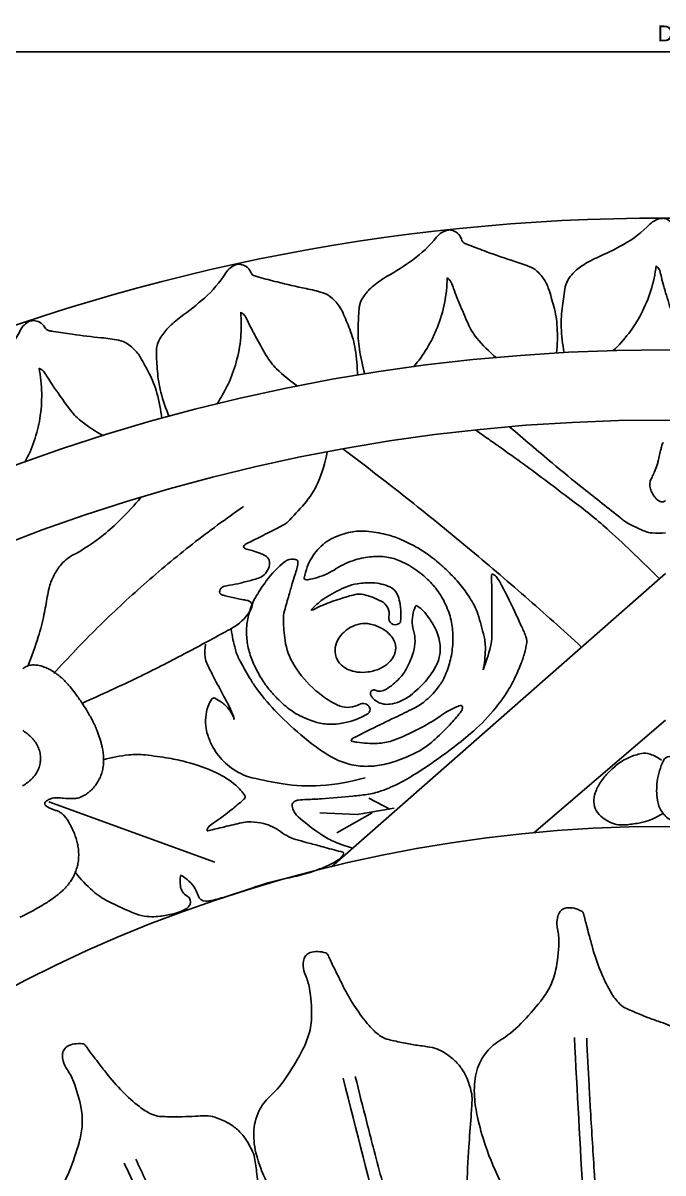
# Model space of a CAD drawing. Header units: millimetres. Extents: x 96 to 279, y 61 to 183.
# Drawn here: x 167.52 to 171.31, y 172.94 to 179.74 of the extents above; entities that cross this region are included whole.
import ezdxf

# ---------------------------------------------------------------- set-up
doc = ezdxf.new("R2010")
doc.units = ezdxf.units.MM
doc.layers.add('DIMENSIONS', color=4, linetype='Continuous')
doc.layers.add('PART', color=7, linetype='Continuous')
doc.styles.get("Standard").update_dxf_attribs({"font": 'arial.ttf'})
doc.dimstyles.new('BALMER1', dxfattribs={"dimscale": 0, "dimtxt": 0.09375, "dimasz": 0.125, "dimexe": 0.0625, "dimexo": 0.125, "dimgap": 0.0625, "dimtad": 1, "dimdec": 4, "dimlfac": -1, "dimzin": 3, "dimdsep": 46, "dimlunit": 4, "dimtxsty": 'Standard', "dimcen": 0.0625, "dimdle": 0.0625, "dimclrd": 256, "dimclre": 256, "dimclrt": 256, "dimadec": 0, "dimazin": 0, "dimtfac": 0.75, "dimtdec": 4, "dimtix": 1, "dimtmove": 2, "dimatfit": 3, "dimfxl": 1, "dimtolj": 1, "dimtzin": 3, "dimarcsym": 0})

# ---------------------------------------------------------------- blocks, each defined once
blk = doc.blocks.new('BALMERREPEAT240VIC')
at = {"layer": 'PART'}
for p, q in [((0, 9.8022), (-1.9738, 8.0681)), ((0, 8.9337), (-0.7773, 8.2695)), ((-2.6627, 8.0946), (-3.6442, 8.4522)), ((-1.6276, 8.4079), (-1.7531, 8.473)), ((-1.7332, 8.3871), (-1.9424, 8.2694))]:
    blk.add_line(p, q, dxfattribs=at)
at = {"layer": 'PART', "flags": 128}
for points in [[(-0.0358, 9.7705, 0.014692), (-0.3319, 10.0537, 0.022496), (-0.5385, 10.2238, 0.000267), (-0.8213, 10.4359, 0.005118), (-0.8362, 10.4468, 0.000291), (-0.9807, 10.5503, 0.00223), (-0.9997, 10.5637, 0.000165), (-1.0066, 10.5686, 0.000015), (-1.0814, 10.6211, 0.00079), (-1.0917, 10.6283, 0.000267), (-1.1222, 10.6495)], [(0, 10.0417, -0.045002), (-0.0779, 10.0411, -0.077754), (-0.1219, 10.0517, -0.017591), (-0.2114, 10.0926, -0.045285), (-0.2439, 10.1127, -0.006722), (-0.2644, 10.1285, -0.000617), (-0.4845, 10.3037, -0.005543), (-0.6695, 10.4547, -0.004001), (-0.9216, 10.6687)], [(-0.4956, 9.3669, 0.005937), (-0.8287, 9.6649, 0.005937), (-1.1687, 9.9548, 0.006239), (-1.5334, 10.2508, 0.006239), (-1.9053, 10.5376)], [(0, 10.2321, -0.104097), (-0.0179, 10.2247, -0.158625), (-0.0307, 10.2265, -0.040874), (-0.0453, 10.235, -0.05881), (-0.0541, 10.2428, -0.017976), (-0.066, 10.2573, -0.027345), (-0.0729, 10.2675, -0.023583), (-0.0806, 10.2816, -0.025394), (-0.0864, 10.2953, -0.04078), (-0.0904, 10.3101, -0.042978), (-0.0918, 10.3245, -0.04306), (-0.0906, 10.3404, -0.051667), (-0.0872, 10.3533, -0.029333), (-0.0761, 10.3777, 0.024367), (-0.0626, 10.4069, 0.001943), (-0.0535, 10.4295, 0.011044), (-0.052, 10.4335, 0.013214), (-0.0487, 10.444, 0.006476), (-0.0428, 10.4656, 0.013686), (-0.0344, 10.5018, -0.007588), (-0.026, 10.5379, -0.007731), (-0.0225, 10.551, -0.007615), (-0.0186, 10.5642, -0.067236), (-0.0144, 10.5733, -0.261834), (-0.012, 10.5745, -0.25764)], [(-3.4446, 9.0356, 0.008267), (-3.1168, 9.1871, 0.009727), (-2.843, 9.3258, 0.002689), (-2.5996, 9.4568, 0.012658), (-2.5487, 9.4863, 0.134004), (-2.4458, 9.5957, 0.492988), (-2.4665, 9.6411, 0.020905), (-2.4947, 9.6464, -0.016329), (-2.5308, 9.6528, -0.010795), (-2.6017, 9.6694, -0.037093), (-2.6218, 9.6762, -0.360515), (-2.6338, 9.6994, -0.26718), (-2.6114, 9.7241, -0.04338), (-2.5744, 9.7327, 0.025688), (-2.5114, 9.7448, 0.005536), (-2.4405, 9.7632, 0.010615), (-2.4038, 9.774, 0.116639), (-2.3715, 9.7934, 0.096872), (-2.3457, 9.8306, 0.171245), (-2.3421, 9.8793, 0.221608), (-2.3669, 9.9087, 0.018069), (-2.3968, 9.9212, 0.012032), (-2.4426, 9.9373, 0.029816), (-2.475, 9.9456, -0.073174), (-2.488, 9.9502, -0.332092), (-2.4926, 9.96, -0.217494), (-2.4835, 9.9727, -0.018443), (-2.4553, 9.9874, 0.007788), (-2.388, 10.0206, 0.001367), (-2.2923, 10.0701, 0.003054), (-2.2497, 10.0926, 0.078319), (-2.2319, 10.1061, 0.011947), (-2.1333, 10.2135, 0.07606), (-2.0541, 10.338, 0.058756), (-1.9982, 10.5203)], [(-3.765, 9.2581, 0.018403), (-3.7056, 9.4272, 0.024462), (-3.6719, 9.5578, 0.010101), (-3.6524, 9.6634, -0.020474), (-3.6417, 9.7153, -0.054049), (-3.6163, 9.7843, -0.053114), (-3.5762, 9.8474, -0.100497), (-3.5026, 9.9091, 0.043738), (-3.3201, 10.0299, 0.027935), (-3.2214, 10.1179, 0.020512), (-3.0992, 10.2501)], [(-3.6129, 9.2112, -0.014531), (-3.355, 9.4816, -0.014531), (-3.0818, 9.7366, -0.014519), (-2.7946, 9.9752, -0.014519), (-2.494, 10.1966)], [(-2.5652, 9.4719, 0.03459), (-2.541, 9.3522, 0.056861), (-2.5132, 9.2831, 0.012835), (-2.4487, 9.1708, 0.024071), (-2.41, 9.1135, 0.032606), (-2.2937, 8.9778, 0.026583), (-2.1324, 8.8294, 0.020163), (-2.0403, 8.7592, 0.026766), (-1.9662, 8.7131, 0.058451), (-1.8753, 8.6761, 0.059803), (-1.7804, 8.6618, 0.049727), (-1.6902, 8.668, 0.04216), (-1.5871, 8.6945, 0.027232), (-1.4844, 8.7369, 0.041424), (-1.4212, 8.7737, 0.032946), (-1.3602, 8.8228, 0.019246), (-1.265, 8.9171, 0.028344), (-1.2062, 8.9878, 0.139746), (-1.1995, 9.0056, 0.106369), (-1.201, 9.0172, 0.239711), (-1.205, 9.0209, 0.146148), (-1.2124, 9.0209, 0.033956), (-1.2416, 9.0099, 0.046124), (-1.3337, 8.9571, -0.034151), (-1.4562, 8.883, -0.015484), (-1.554, 8.8363, -0.025083), (-1.6165, 8.8125, -0.067982), (-1.7015, 8.7973, -0.048143), (-1.8229, 8.8038, -0.020715), (-1.8534, 8.8097, -0.211718), (-1.8559, 8.8117, -0.263709), (-1.8558, 8.8192, -0.14048), (-1.8461, 8.8284, -0.00595), (-1.8334, 8.8349, -0.000821), (-1.7407, 8.8807, -0.002167), (-1.5978, 8.9503, 0.002757), (-1.4855, 9.0051, 0.065564), (-1.4129, 9.0538, 0.051775), (-1.3379, 9.135, 0.059385), (-1.3015, 9.198, 0.04318), (-1.2701, 9.2929, 0.045393), (-1.256, 9.3917, 0.046766), (-1.2601, 9.4885, 0.05512), (-1.284, 9.5835, 0.052645), (-1.3296, 9.6753, 0.050515), (-1.3882, 9.7497, 0.044539), (-1.4694, 9.8199, 0.05211), (-1.5655, 9.8749, 0.068116), (-1.647, 9.8984, 0.058473), (-1.7348, 9.9008, 0.051202), (-1.8332, 9.8817, 0.069725), (-1.9446, 9.8301, -0.069589), (-2.0562, 9.7784, -0.028963), (-2.1137, 9.7646, -0.11695), (-2.1285, 9.7654, -0.378694), (-2.1338, 9.7738, -0.047978), (-2.1161, 9.8404, -0.09439), (-2.0544, 9.9424, -0.097359), (-1.9619, 10.012, -0.063463), (-1.8594, 10.0463, -0.073359), (-1.7659, 10.0511, -0.032885), (-1.6518, 10.0324, -0.045279), (-1.5719, 10.0061, -0.023797), (-1.4725, 9.9574, -0.030529), (-1.3996, 9.9112, -0.024952), (-1.3248, 9.8512, -0.022541), (-1.2486, 9.7772, -0.032267), (-1.1837, 9.6987, -0.032693), (-1.1303, 9.6136, -0.047305), (-1.1081, 9.5613, -0.019503), (-1.0718, 9.4287, -0.063706), (-1.0638, 9.3504, -0.04191), (-1.0769, 9.2318)], [(-1.0769, 9.2318, 0.027675), (-1.0337, 9.3695, 0.061072), (-1.0253, 9.4346, 0.001435), (-1.025, 9.5892, 0.00205), (-1.0255, 9.6973, 0.009983), (-1.0275, 9.7671, -0.027163), (-1.0273, 9.7928, -0.535577), (-1.0198, 9.7972, -0.117356), (-0.9956, 9.7773, -0.0427), (-0.9678, 9.733, -0.011037), (-0.879, 9.5516, -0.00062), (-0.845, 9.4776, -0.003226), (-0.8385, 9.4633, -0.018693), (-0.8268, 9.4339, -0.025356), (-0.8201, 9.4116, -0.099141), (-0.8192, 9.3922, -0.02973), (-0.8328, 9.3298, -0.026068), (-0.8556, 9.2622, -0.019576), (-0.894, 9.1754, -0.03289), (-0.9452, 9.0861, -0.028), (-1.0177, 8.9894, -0.041897), (-1.1508, 8.8556, -0.027078), (-1.3829, 8.6791, -0.009269), (-1.5029, 8.6009, -0.019854), (-1.561, 8.5677, -0.034561), (-1.68, 8.5159, -0.051632), (-1.7646, 8.4953, -0.010142), (-1.8467, 8.4859, -0.004497), (-2.0323, 8.47, -0.011262), (-2.1191, 8.4653, 0.019707), (-2.1687, 8.4618, 0.101081), (-2.1894, 8.4551, 0.116087), (-2.2034, 8.4422, 0.179173), (-2.2058, 8.4325, 0.060149), (-2.1991, 8.4045, 0.124773), (-2.1708, 8.3633, 0.034798), (-2.03, 8.2562, 0.04429), (-1.9535, 8.2151, 0.036384), (-1.8535, 8.1807)], [(-2.5476, 8.9375, 0.010845), (-2.5511, 8.954, 0.038202), (-2.5526, 8.9586, 0.00869), (-2.57, 8.9996, 0.01435), (-2.5817, 9.0239, 0.0045), (-2.6085, 9.0749, -0.002464), (-2.658, 9.1677, -0.003282), (-2.6738, 9.1982, -0.001468), (-2.7084, 9.2668, -0.096333), (-2.7195, 9.3062, -0.050249), (-2.718, 9.3843)], [(-1.7745, 8.594, -0.049888), (-2.0376, 8.5479, -0.059917), (-2.26, 8.5581, -0.014503), (-2.4429, 8.5942, -0.04989), (-2.4944, 8.6115, -0.07977), (-2.6003, 8.6812, -0.084584), (-2.6737, 8.7756, -0.034596), (-2.7025, 8.8398, -0.05222), (-2.7141, 8.885, -0.058936), (-2.7158, 8.9514, -0.058734), (-2.7021, 9.0166, -0.059551), (-2.6827, 9.0573, -0.197482), (-2.6712, 9.0655, -0.176056), (-2.6624, 9.0644, -0.033772), (-2.6238, 9.0414, -0.083632), (-2.577, 8.9959, -0.083523), (-2.5476, 8.9375)], [(-3.4863, 8.0338, 0.044384), (-3.3835, 7.9255, 0.06153), (-3.2944, 7.8645, 0.025781), (-3.1289, 7.7896, 0.070656), (-3.0641, 7.7742, 0.042666), (-3.0083, 7.7738, 0.029621), (-2.9289, 7.7849, 0.067965), (-2.837, 7.8167, 0.167043), (-2.8088, 7.8457, 0.402116), (-2.8252, 7.8944, -0.257392), (-2.8659, 7.9558, -0.041457), (-2.8658, 8.0137, -0.484385), (-2.8607, 8.0171, -0.075182), (-2.8557, 8.0145, -0.0116), (-2.8265, 7.9928, -0.153523), (-2.7619, 7.8987, 0.330906), (-2.7157, 7.8647, 0.055632), (-2.6822, 7.8686, 0.019237), (-2.5884, 7.8941, 0.008022), (-2.4429, 7.9424, -0.012467), (-2.349, 7.9726, -0.023537), (-2.2219, 8.0035, 0.026142), (-2.1077, 8.032, 0.019643), (-2.0522, 8.0514, 0.014694), (-1.9801, 8.0823, 0.034045), (-1.9433, 8.1025, 0.044596), (-1.918, 8.1221, 0.108222), (-1.9015, 8.1459, 0.445576), (-1.9051, 8.1534, 0.004927), (-1.9186, 8.1573, 0.000641), (-2.0231, 8.1855, 0.000338), (-2.1061, 8.2078, -0.000446), (-2.1689, 8.2247, -0.094702), (-2.2747, 8.2761, 0.101459), (-2.3742, 8.3228, 0.043374), (-2.4475, 8.3339, 0.070574), (-2.4931, 8.3304, 0.002924), (-2.5406, 8.3195, 0.001327), (-2.6452, 8.2947, 0.006178), (-2.688, 8.2839, -0.016744), (-2.7039, 8.2802, -0.507205), (-2.7083, 8.2842, -0.143833), (-2.7017, 8.2997, -0.077481), (-2.6724, 8.3259, 0.02522), (-2.5751, 8.3964, 0.006137), (-2.5026, 8.4563, 0.027762), (-2.4875, 8.4705, 0.345968), (-2.4858, 8.4892, 0.072334), (-2.5387, 8.5497, 0.06651), (-2.6529, 8.6236, 0.048211), (-2.8291, 8.687, 0.019707), (-2.9336, 8.7093, 0.014876), (-3.0738, 8.7291, 0.056135), (-3.1709, 8.729, 0.035547), (-3.3213, 8.7009)], [(-0.0156, 8.3826, -0.038883), (-0.0887, 8.3456, -0.051177), (-0.1485, 8.3279, -0.019314), (-0.225, 8.3166, -0.037651), (-0.2647, 8.3152, -0.084015), (-0.3145, 8.3258, -0.067135), (-0.3698, 8.3569, -0.103993), (-0.4085, 8.4011, -0.118503), (-0.4225, 8.4509, -0.092485), (-0.4146, 8.505, -0.069155), (-0.3817, 8.5701, -0.041465), (-0.3358, 8.6259, -0.038009), (-0.2767, 8.6781, -0.058831), (-0.2146, 8.7144, -0.055275), (-0.1415, 8.7371, -0.129554), (-0.0908, 8.7338, -0.084357), (-0.0227, 8.6972)]]:
    blk.add_lwpolyline(points, format="xyb", dxfattribs=at)
for points in [[(-1.7477, 9.009, 0.432767), (-1.8089, 9.0279, -0.217383), (-1.921, 9.0179, -0.055693), (-1.9814, 9.0471, -0.036108), (-2.0647, 9.1082, -0.078562), (-2.1944, 9.2597, -0.101236), (-2.2476, 9.4057, -0.032594), (-2.2576, 9.5262, -0.071858), (-2.2507, 9.5808, -0.002288), (-2.2245, 9.674, -0.003126), (-2.2045, 9.7421, -0.0026), (-2.1896, 9.7911, 0.003184), (-2.1774, 9.8312, 0.047761), (-2.1717, 9.8601, 0.086589), (-2.1729, 9.8764, 0.232678), (-2.1762, 9.8803, 0.058291), (-2.1948, 9.8859, 0.213313), (-2.2473, 9.8728, 0.069482), (-2.3583, 9.7577, 0.02058), (-2.416, 9.6711, 0.039021), (-2.4408, 9.622, 0.049096), (-2.4677, 9.5325, 0.054297), (-2.4749, 9.4483, 0.047687), (-2.4646, 9.3615, 0.047737), (-2.438, 9.2783, 0.030832), (-2.3978, 9.1984, 0.031826), (-2.3495, 9.1264, 0.032487), (-2.2933, 9.0623, 0.030615), (-2.2256, 9.0024, 0.049895), (-2.1598, 8.9608, 0.039835), (-2.0695, 8.9243, 0.067046), (-1.9903, 8.9106, 0.059473), (-1.9002, 8.918, 0.084526), (-1.7584, 8.9728, 0.389966)], [(-1.5768, 9.5041, -0.646533), (-1.6337, 9.5443, 0.33675), (-1.6802, 9.6386, 0.054784), (-1.7837, 9.6768, 0.12118), (-1.8341, 9.677, 0.019335), (-1.9204, 9.6525, 0.016225), (-2.0209, 9.616, 0.033391), (-2.0812, 9.5871, -0.1996), (-2.0927, 9.5858, -0.568994), (-2.0929, 9.5865, -0.009268), (-2.0669, 9.6122, -0.053514), (-1.997, 9.6658, -0.037518), (-1.8854, 9.7228, -0.061948), (-1.8204, 9.741, -0.046195), (-1.7303, 9.7462, -0.100119), (-1.6281, 9.7217, -0.176406), (-1.585, 9.6788, -0.058357), (-1.5694, 9.632, -0.047803), (-1.5628, 9.5723, -0.026248), (-1.5649, 9.519, -0.144364), (-1.5685, 9.5098, -0.075344), (-1.5699, 9.5085, -0.01809)], [(-1.743, 9.092, -0.560371), (-1.7142, 9.1117, 0.250605), (-1.6512, 9.1161, 0.031349), (-1.6091, 9.1463, 0.033146), (-1.5732, 9.1798, 0.065914), (-1.5272, 9.244, 0.050908), (-1.4886, 9.3385, 0.142008), (-1.4881, 9.4646, -0.15073), (-1.4856, 9.5837, -0.019981), (-1.476, 9.6093, -0.206212), (-1.474, 9.6112, -0.224698), (-1.4687, 9.6108, -0.040257), (-1.4454, 9.5946, -0.053182), (-1.4212, 9.57, -0.024835), (-1.3783, 9.5099, -0.077786), (-1.3392, 9.4214, -0.086538), (-1.3316, 9.3347, -0.097729), (-1.3529, 9.2604, -0.063062), (-1.4203, 9.162, -0.044751), (-1.5068, 9.0807, -0.073423), (-1.5698, 9.0447, -0.054502), (-1.6274, 9.0292, -0.087383), (-1.6647, 9.0299, -0.079424), (-1.704, 9.0444, -0.095809), (-1.7306, 9.0668, -0.055455), (-1.7405, 9.0823, -0.101828)], [(-1.9101, 9.4441, -0.077427), (-1.8591, 9.4842, -0.086099), (-1.804, 9.5037, -0.094958), (-1.7442, 9.5025, -0.075802), (-1.6745, 9.4761, -0.097143), (-1.616, 9.4261, -0.137116), (-1.5947, 9.3755, -0.125231), (-1.6011, 9.3234, -0.111201), (-1.6341, 9.2747, -0.082074), (-1.686, 9.2398, -0.070737), (-1.7555, 9.2194, -0.0679), (-1.8207, 9.2188, -0.075202), (-1.8773, 9.2349, -0.129493), (-1.931, 9.2787, -0.143785), (-1.9522, 9.3378, -0.108999), (-1.9436, 9.3911, -0.093624)], [(-8.684, 0.1464, -0.026025), (-8.6425, 0.2281, -0.03463), (-8.6041, 0.2853, -0.119445), (-8.5428, 0.3342, -0.125266), (-8.4692, 0.348, -0.140216), (-8.4127, 0.3278, -0.095358), (-8.3526, 0.2645, -0.085565), (-8.3196, 0.1862, -0.092643), (-8.3162, 0.1076, -0.101405), (-8.3434, 0.0315, -0.11159), (-8.3946, -0.0215, -0.107763), (-8.4616, -0.0472, -0.069785), (-8.5717, -0.0485, -0.082378), (-8.6967, -0.011, -0.280008), (-8.7188, 0.0236, -0.07486), (-8.7136, 0.0646, -0.035422)]]:
    blk.add_lwpolyline(points, format="xyb", close=True, dxfattribs=at)
at = {"layer": 'PART'}
for points in [[(-3.8154, 7.7695, 0.00916), (-3.7916, 7.7803, 0.008355), (-3.7814, 7.7854, 0.002684), (-3.75, 7.8019, 0.016268), (-3.6613, 7.8529, 0.023924), (-3.6039, 7.8923, 0.005069), (-3.5881, 7.9046, 0.009132), (-3.5795, 7.9117, 0.012987), (-3.5605, 7.9288, 0.015472), (-3.5455, 7.9439, 0.012014), (-3.5347, 7.9561, 0.013005), (-3.5253, 7.9678, 0.012774), (-3.516, 7.9807, 0.013171), (-3.5077, 7.9936, 0.013826), (-3.5001, 8.0069, 0.013304), (-3.493, 8.0211, 0.013761), (-3.4868, 8.0353, 0.013402), (-3.4813, 8.0501, 0.014526), (-3.4767, 8.065, 0.014475), (-3.4729, 8.0802, 0.014867), (-3.4701, 8.0957, 0.015043), (-3.4681, 8.1111, 0.013646), (-3.4671, 8.127, 0.014302), (-3.4669, 8.1423, 0.012306), (-3.4676, 8.1585, 0.013254), (-3.469, 8.1734, 0.01142), (-3.4714, 8.1897, 0.012594), (-3.4742, 8.2042, 0.010323), (-3.4779, 8.2196, 0.010568), (-3.4822, 8.2345, 0.009649), (-3.4869, 8.2488, 0.009064), (-3.4925, 8.2639, 0.011854), (-3.5008, 8.2834, 0.00976), (-3.5117, 8.3067, 0.00786), (-3.5183, 8.3194, 0.006694), (-3.5265, 8.3342, 0.018587), (-3.5337, 8.3458, 0.014388), (-3.544, 8.3601, 0.034823), (-3.5535, 8.3708, 0.029448), (-3.5662, 8.382, 0.032171), (-3.5773, 8.3896, 0.02443), (-3.593, 8.3979, 0.044764), (-3.6031, 8.4015, -0.0234), (-3.6226, 8.4076, -0.066328), (-3.6604, 8.4274, -0.219774), (-3.6671, 8.4391, -0.198767), (-3.664, 8.4492, -0.094817), (-3.6473, 8.4628, -0.030393), (-3.6281, 8.4718, -0.065486), (-3.6185, 8.4742, -0.017762), (-3.6001, 8.4757, -0.025804), (-3.5874, 8.4756, -0.011675), (-3.5748, 8.4745, 0.007921), (-3.5562, 8.4728, 0.018834), (-3.5025, 8.4708, 0.042209), (-3.4785, 8.4729, 0.036252), (-3.4645, 8.4763, 0.030998), (-3.4488, 8.4825, 0.016461), (-3.4324, 8.4909, 0.023578), (-3.4215, 8.4976, 0.017649), (-3.4082, 8.5074, 0.019837), (-3.397, 8.517, 0.0156), (-3.3854, 8.5284, 0.016983), (-3.3755, 8.5396, 0.015389), (-3.3657, 8.5522, 0.015979), (-3.3571, 8.5648, 0.016114), (-3.3492, 8.5782, 0.015981), (-3.3421, 8.5922, 0.016665), (-3.3358, 8.6067, 0.017054), (-3.3307, 8.6213, 0.016421), (-3.3264, 8.6367, 0.017224), (-3.3234, 8.6517, 0.014206), (-3.3211, 8.6679, 0.015723), (-3.3199, 8.6827, 0.011862), (-3.3195, 8.6994, 0.013684), (-3.3198, 8.7139, 0.010003), (-3.321, 8.73, 0.010712), (-3.3227, 8.745, 0.009435), (-3.325, 8.7595, 0.008302), (-3.3281, 8.7758, 0.012555), (-3.3331, 8.7966, 0.010562), (-3.34, 8.8211, 0.009748), (-3.3469, 8.8418, 0.008431), (-3.3556, 8.8653, 0.010814), (-3.3672, 8.8932, 0.010099), (-3.3808, 8.9225, 0.009435), (-3.3941, 8.9484, 0.008238), (-3.4104, 8.9775, 0.009739), (-3.4276, 9.0058, 0.007146), (-3.4522, 9.0435, 0.011325), (-3.4891, 9.0955, 0.015808), (-3.5175, 9.1312, 0.004546), (-3.5297, 9.1455, 0.006837), (-3.5381, 9.1547, 0.011763), (-3.5552, 9.1723, 0.012932), (-3.5715, 9.1875, 0.010425), (-3.5837, 9.1978, 0.01078), (-3.5958, 9.2072, 0.011721), (-3.6084, 9.2161, 0.011429), (-3.6217, 9.2247, 0.013976), (-3.6343, 9.2319, 0.012137), (-3.6492, 9.2394, 0.015396), (-3.6618, 9.2449, 0.011978), (-3.6782, 9.251, 0.020274), (-3.691, 9.2548, 0.015115), (-3.7085, 9.2588, 0.031662), (-3.7222, 9.2605, 0.025018), (-3.7396, 9.2608, 0.043143), (-3.7563, 9.2587, 0.050077), (-3.77, 9.2544, 0.031453), (-3.784, 9.2472, 0.031844), (-3.7969, 9.2385, 0.017705)], [(-3.798, 8.5468, 0.015307), (-3.7855, 8.5545, 0.013435), (-3.7718, 8.5639, 0.016738), (-3.7604, 8.573, 0.014626), (-3.7479, 8.5841, 0.019561), (-3.7378, 8.5944, 0.016846), (-3.727, 8.6072, 0.023576), (-3.7184, 8.6193, 0.021392), (-3.7101, 8.6335, 0.026581), (-3.7037, 8.6473, 0.02544), (-3.6985, 8.6624, 0.024898), (-3.695, 8.6776, 0.024567), (-3.693, 8.6931, 0.022365), (-3.6924, 8.7089, 0.022811), (-3.6932, 8.7243, 0.022967), (-3.6955, 8.7401, 0.023804), (-3.6992, 8.755, 0.023455), (-3.7044, 8.7702, 0.024928), (-3.7108, 8.784, 0.020179), (-3.7189, 8.7982, 0.022229), (-3.7274, 8.8104, 0.015955), (-3.7379, 8.8233, 0.018315), (-3.7478, 8.834, 0.013983), (-3.759, 8.8446, 0.013653), (-3.7711, 8.8548, 0.015456), (-3.783, 8.8636, 0.01395), (-3.7967, 8.8727, 0.022638)]]:
    blk.add_lwpolyline(points, format="xyb", dxfattribs=at)
at = {"layer": 'PART', "flags": 128}
blk.add_lwpolyline([(-1.6028, 8.4136), (-1.8212, 8.3765), (-2.0415, 8.3861)], dxfattribs=at)
blk = doc.blocks.new('*D145')
at = {"layer": 'Defpoints', "color": 0, "transparency": 16777216}
for p in [(159.4173, 179.5657), (159.4173, 166.6814), (183.2221, 166.6814)]:
    blk.add_point(p, dxfattribs=at)
at = {"layer": 'DIMENSIONS', "lineweight": -2, "transparency": 16777216}
for p, q in [((159.4173, 166.8064), (159.4173, 179.6282)), ((183.2221, 166.8064), (183.2221, 179.6282)), ((183.0971, 179.5657), (159.5423, 179.5657))]:
    blk.add_line(p, q, dxfattribs=at)
at = {"layer": 'DIMENSIONS', "transparency": 16777216}
for points in [[(159.5423, 179.5865), (159.5423, 179.5448), (159.4173, 179.5657)], [(183.0971, 179.5865), (183.0971, 179.5448), (183.2221, 179.5657)]]:
    blk.add_solid(points, dxfattribs=at)
at = {"layer": 'DIMENSIONS', "transparency": 16777216, "insert": (171.3197, 179.675), "char_height": 0.09375, "attachment_point": 5}
blk.add_mtext('\\A1;D', dxfattribs=at)
blk = doc.blocks.new('BALMERREPEAT240VIA')
at = {"layer": 'PART', "flags": 128}
for points in [[(-3.802, 0.2891, 0.009785), (-4.4408, 0.3459, 0.014007), (-4.8885, 0.3643, 0.000728), (-5.3978, 0.3702, 0.008912), (-5.4394, 0.3698, 0.016854), (-5.6439, 0.3577, 0.010207), (-5.98, 0.3195, 0.03694), (-6.2493, 0.2627, -0.038436), (-6.5084, 0.209, -0.02651), (-6.6784, 0.1963, -0.037217), (-6.7998, 0.2026, -0.034508), (-6.8712, 0.2168, -0.038296), (-6.933, 0.2388, -0.053566), (-6.9876, 0.2704, -0.05021), (-7.0376, 0.3154, -0.095828), (-7.0936, 0.4075, 0.061507), (-7.1705, 0.5557, 0.025256), (-7.2777, 0.6961, 0.047282), (-7.3453, 0.7621, 0.068984), (-7.439, 0.8185, 0.045687), (-7.5958, 0.8692, 0.063384), (-7.6764, 0.8768, -0.093006), (-7.7311, 0.8853, -0.077586), (-7.7637, 0.9028, -0.102886), (-7.7821, 0.924, -0.145384), (-7.7887, 0.9531, -0.093111), (-7.7773, 0.9977, -0.068103), (-7.7514, 1.0378, -0.199273), (-7.7364, 1.0454, -0.011472), (-7.7058, 1.047, 0.008642), (-7.6651, 1.0489, 0.001172), (-7.6085, 1.0527, 0.000836), (-7.5291, 1.0583, 0.029237), (-7.3853, 1.0771, 0.031886), (-7.2566, 1.1103, 0.053554), (-7.1794, 1.1451, 0.093394), (-7.1426, 1.1772, 0.015453), (-7.1163, 1.2128, 0.007605), (-7.0661, 1.2875, 0.014478), (-7.0257, 1.3539, -0.018337), (-6.9933, 1.4061, -0.076852), (-6.9565, 1.4462, -0.049554), (-6.8858, 1.4918, -0.058241), (-6.8188, 1.5169, -0.05999), (-6.7499, 1.5254, -0.040829), (-6.6639, 1.5186, -0.070081), (-6.6157, 1.5036, -0.00741), (-6.5282, 1.4607, 0.004053), (-6.3686, 1.3812, 0.001917), (-5.9248, 1.1667, 0.019523), (-5.8804, 1.1475, 0.039326), (-5.6592, 1.0816, -0.01051), (-4.8201, 0.8832, -0.000703), (-4.6049, 0.8271, 0.000484), (-4.2924, 0.7457, 0.018719), (-4.1142, 0.7065, 0.009443), (-3.7574, 0.6487)], [(-7.0104, 0.9201, 0.001292), (-6.7333, 0.8791, 0.002427), (-6.5856, 0.8584, 0.000025), (-6.2089, 0.8075, 0.00184), (-6.2038, 0.8068, 0.001043), (-5.9786, 0.7785, 0.001176), (-5.7787, 0.7543, 0.000075), (-5.5634, 0.7288, 0.000259), (-5.5011, 0.7214, 0.000023), (-5.2321, 0.6899, 0.00008), (-5.1558, 0.681, 0.000008), (-4.8804, 0.6488, 0.000027), (-4.7985, 0.6392, 0), (-4.5823, 0.6139, 0.000001), (-4.5338, 0.6083), (-4.3913, 0.5916), (-4.3342, 0.585, 0.002541), (-4.3234, 0.5838, 0.002075), (-4.3101, 0.5824), (-4.2676, 0.5782), (-4.1766, 0.5693), (-4.0189, 0.5538), (-3.776, 0.53)], [(-3.79, 0.4184, 0.000824), (-4.082, 0.4551, 0.001545), (-4.2379, 0.474, 0.000155), (-4.5903, 0.5154, -0.001086), (-4.6404, 0.5214, -0.002523), (-4.645, 0.522, -0.000015), (-5.4438, 0.6274, -0.002062), (-6.0791, 0.7139, -0.001378), (-7.0286, 0.8498)]]:
    blk.add_lwpolyline(points, format="xyb", dxfattribs=at)
blk = doc.blocks.new('BALMERREPEAT240VIB')
at = {"layer": 'PART', "flags": 128}
for points in [[(-11.0314, 1.4252, 0.041693), (-11.1811, 1.4573, 0.051437), (-11.3052, 1.4605, 0.011081), (-11.4125, 1.4498, 0.039226), (-11.4424, 1.4437, 0.072949), (-11.517, 1.41, 0.105042), (-11.5577, 1.3698, 0.023034), (-11.6094, 1.2828, -0.013301), (-11.6961, 1.1304, -0.002833), (-11.7541, 1.0356, -0.011962), (-11.7685, 1.0136, -0.229711), (-11.7967, 0.9975, 0.168095), (-11.8367, 0.9807, 0.084296), (-11.8585, 0.9533, 0.130082), (-11.8641, 0.931, 0.177106), (-11.8353, 0.8555, -0.071302), (-11.7292, 0.6911, -0.023904), (-11.6628, 0.5261, 0.042981), (-11.6223, 0.4356, 0.06288), (-11.5748, 0.3708, 0.087222), (-11.528, 0.336, 0.051635), (-11.5055, 0.3275, 0.01104), (-11.3963, 0.3012, 0.042881), (-11.2701, 0.2849, 0.036179), (-11.1194, 0.2893)], [(-11.5879, 0.8731, -0.024053), (-11.565, 0.8882, -0.080565), (-11.5573, 0.8912, -0.015855), (-11.5183, 0.8982, 0.011104), (-11.4625, 0.9078, 0.006339), (-11.4243, 0.9157, 0.001921), (-11.2989, 0.9438, 0.068965), (-11.2052, 0.9793, 0.043033), (-11.0718, 1.0679)], [(-11.108, 0.5803, 0.04113), (-11.2022, 0.6793, 0.04113), (-11.3114, 0.7616, 0.045074), (-11.4446, 0.8298, 0.045074), (-11.5879, 0.8731)]]:
    blk.add_lwpolyline(points, format="xyb", dxfattribs=at)

msp = doc.modelspace()

# ---------------------------------------------------------------- linework, layer by layer
for radius in [11.90239, 11.12313, 10.70843, 8.30598]:
    msp.add_circle((171.31971, 166.68139), radius)

# ---------------------------------------------------------------- block references
for name, rotation in [('BALMERREPEAT240VIB', 280.6779661016948), ('BALMERREPEAT240VIB', 274.5762711864406), ('BALMERREPEAT240VIB', 286.7796610169491), ('BALMERREPEAT240VIB', 292.8813559322033), ('BALMERREPEAT240VIC', 270), ('BALMERREPEAT240VIA', 281.2500000000002), ('BALMERREPEAT240VIA', 292.5000000000002), ('BALMERREPEAT240VIA', 303.7500000000002), ('BALMERREPEAT240VIA', 315.0000000000002)]:
    msp.add_blockref(name, (171.31971, 166.68139), dxfattribs=dict(rotation=rotation))
msp.add_blockref('BALMERREPEAT240VIC', (171.31971, 166.68139))

# ---------------------------------------------------------------- dimensions: what is measured, and where the dimension line sits
at = {"layer": 'DIMENSIONS'}
dim = msp.add_linear_dim(base=(159.41733, 179.56567), p1=(183.2221, 166.68139), p2=(159.41733, 166.68139), text='D', dimstyle='BALMER1', override={"dimscale": 1}, dxfattribs=at)
dim.commit()
dim.dimension.update_dxf_attribs({"geometry": '*D145', "text_midpoint": (171.31971, 179.67505)})

doc.saveas('drawing.dxf')
